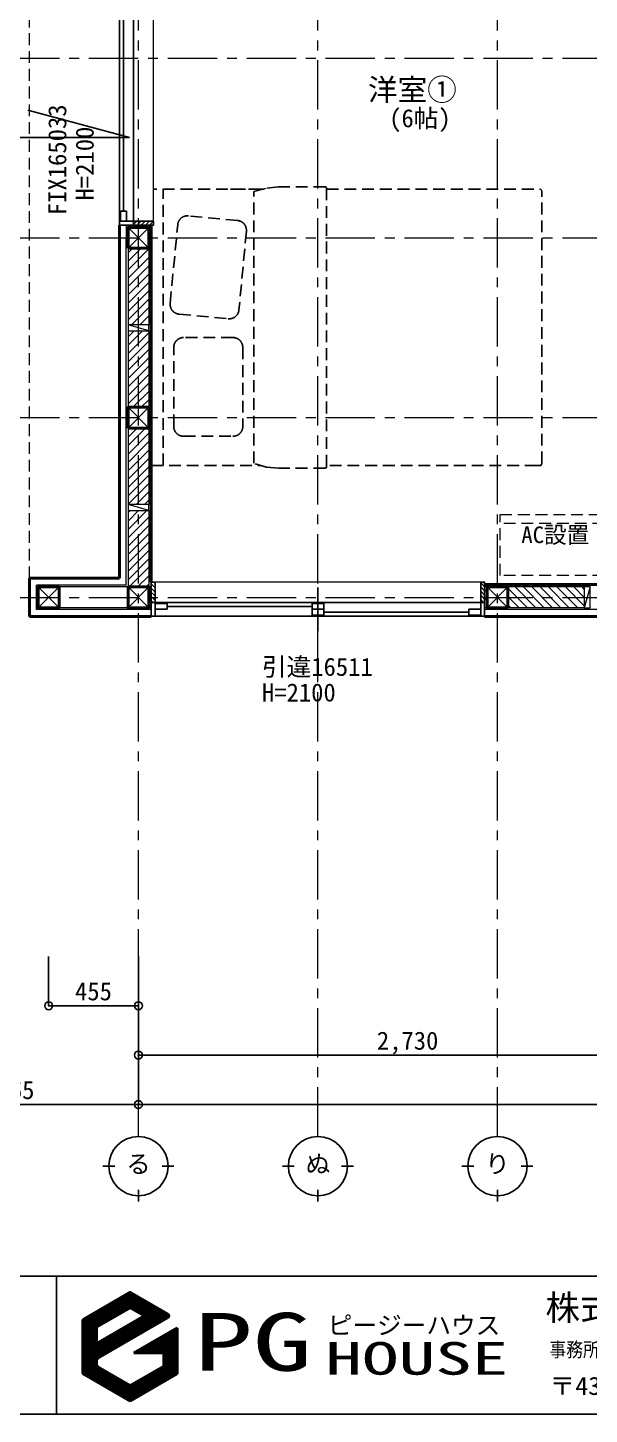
# Model space of a CAD drawing. Units: millimetres at full size, sheet at 1:50. Extents: x -21826 to 54909, y -26252 to 22610.
# Drawn here: x 17455 to 20302, y 8810 to 15832 of the extents above; entities that cross this region are included whole.
import ezdxf
from ezdxf.enums import TextEntityAlignment as Align

# ---------------------------------------------------------------- set-up
doc = ezdxf.new("R2010")
doc.units = ezdxf.units.MM
doc.header["$LTSCALE"] = 50
doc.header["$PDMODE"] = 32
doc.header["$PDSIZE"] = 40
doc.linetypes.add('CHAIN1', pattern=[8, 5, -1, 1, -1])
doc.linetypes.add('DASHED1', pattern=[1.8, 1.2, -0.6])
for name, color, linetype, lineweight in [('3-1_通り芯・通り番号', 7, 'Continuous', 25), ('3-2_柱(黄)', 4, 'Continuous', 9), ('3-3_仕上線(黄)', 3, 'Continuous', 40), ('3-4_下地・間柱(水色)', 4, 'Continuous', 9), ('3-5_サッシ・室内建具', 7, 'Continuous', 25), ('3-6_住宅設備・造作', 4, 'Continuous', 9), ('3-7_家具点線', 7, 'DASHED1', 25), ('3-8_ハッチング', 4, 'Continuous', 9), ('3-9_建築設備', 5, 'Continuous', 25), ('3-A_文字', 7, 'Continuous', 25), ('3-F_寸法・方位', 7, 'Continuous', 25), ('F-1_凡例（一般）', 7, 'Continuous', 25), ('F-F_図面枠（共通）', 7, 'Continuous', 25)]:
    doc.layers.add(name, color=color, linetype=linetype, lineweight=lineweight)
doc.styles.add('ＭＳ ゴシック', font='')
doc.styles.get('ＭＳ ゴシック').set_extended_font_data('MS Gothic')

msp = doc.modelspace()

# ---------------------------------------------------------------- linework, layer by layer
at = {"layer": '3-1_通り芯・通り番号', "color": 1, "linetype": 'CHAIN1', "lineweight": 18}
for p, q in [((18016.21, 10217.22), (18016.21, 22010.74)), ((18926.21, 10217.22), (18926.21, 22010.74)), ((19836.21, 10217.22), (19836.21, 22010.74)), ((14565.29, 15677.22), (28820.91, 15677.22)), ((14565.29, 14767.22), (28820.91, 14767.22)), ((14565.29, 13857.22), (28820.91, 13857.22)), ((14565.29, 12947.22), (28820.91, 12947.22))]:
    msp.add_line(p, q, dxfattribs=at)
at = {"layer": '3-1_通り芯・通り番号'}
for p, q in [((17896.21, 10067.22), (17836.21, 10067.22)), ((18196.21, 10067.22), (18136.21, 10067.22)), ((18806.21, 10067.22), (18746.21, 10067.22)), ((19106.21, 10067.22), (19046.21, 10067.22)), ((19716.21, 10067.22), (19656.21, 10067.22)), ((20016.21, 10067.22), (19956.21, 10067.22)), ((18016.21, 9887.22), (18016.21, 9947.22)), ((18926.21, 9887.22), (18926.21, 9947.22)), ((19836.21, 9887.22), (19836.21, 9947.22))]:
    msp.add_line(p, q, dxfattribs=at)
for centre in [(18016.21, 10067.22), (18926.21, 10067.22), (19836.21, 10067.22)]:
    msp.add_circle(centre, 150, dxfattribs=at)
at = {"layer": '3-2_柱(黄)'}
for p, q in [((17963.71, 14819.72), (18068.71, 14714.72)), ((17963.71, 14714.72), (18068.71, 14819.72)), ((17963.71, 13804.72), (18068.71, 13909.72)), ((17963.71, 13909.72), (18068.71, 13804.72)), ((17613.71, 12894.72), (17508.71, 12999.72)), ((17613.71, 12999.72), (17508.71, 12894.72)), ((18068.71, 12999.72), (17963.71, 12894.72)), ((18068.71, 12894.72), (17963.71, 12999.72)), ((19783.71, 12894.72), (19888.71, 12999.72)), ((19888.71, 12894.72), (19783.71, 12999.72))]:
    msp.add_line(p, q, dxfattribs=at)
at = {"layer": '3-2_柱(黄)', "color": 3, "lineweight": 40}
for points in [[(17963.71, 14714.72), (18068.71, 14714.72), (18068.71, 14819.72), (17963.71, 14819.72)], [(17963.71, 13804.72), (18068.71, 13804.72), (18068.71, 13909.72), (17963.71, 13909.72)], [(17613.71, 12999.72), (17508.71, 12999.72), (17508.71, 12894.72), (17613.71, 12894.72)], [(18068.71, 12999.72), (17963.71, 12999.72), (17963.71, 12894.72), (18068.71, 12894.72)], [(19888.71, 12894.72), (19888.71, 12999.72), (19783.71, 12999.72), (19783.71, 12894.72)]]:
    msp.add_lwpolyline(points, close=True, dxfattribs=at)
at = {"layer": '3-3_仕上線(黄)'}
for p, q in [((17919.71, 14832.22), (17919.71, 14767.22)), ((18081.21, 14767.22), (18081.21, 14832.22)), ((17919.71, 13857.22), (17919.71, 14767.22)), ((18081.21, 13857.22), (18081.21, 14767.22)), ((17919.71, 13043.72), (17919.71, 13857.22)), ((18081.21, 13024.22), (18081.21, 13857.22)), ((17919.71, 13043.72), (17464.71, 13043.72)), ((17464.71, 12850.72), (17464.71, 13043.72)), ((19836.21, 13012.22), (19771.21, 13012.22)), ((20681.21, 13012.22), (19836.21, 13012.22)), ((18016.21, 12850.72), (17464.71, 12850.72)), ((18081.21, 12850.72), (18016.21, 12850.72)), ((18101.31, 12850.72), (18101.21, 12850.72)), ((19836.21, 12850.72), (19771.21, 12850.72)), ((20746.21, 12850.72), (19836.21, 12850.72))]:
    msp.add_line(p, q, dxfattribs=at)
at = {"layer": '3-4_下地・間柱(水色)'}
for p, q in [((17954.71, 14832.22), (17954.71, 14767.22)), ((17963.71, 14832.22), (17963.71, 14819.72)), ((18068.71, 14832.22), (18068.71, 14819.72)), ((17954.71, 13857.22), (17954.71, 14767.22)), ((17963.71, 14714.72), (17963.71, 14327.22)), ((18068.71, 14714.72), (18068.71, 14327.22)), ((18068.71, 14297.22), (17963.71, 14327.22)), ((17963.71, 14297.22), (17963.71, 13909.72)), ((18068.71, 14297.22), (18068.71, 13909.72)), ((17954.71, 13008.72), (17954.71, 13857.22)), ((17963.71, 13804.72), (17963.71, 13417.22)), ((18068.71, 13804.72), (18068.71, 13417.22)), ((18068.71, 13387.22), (17963.71, 13417.22)), ((17963.71, 13387.22), (17963.71, 12999.72)), ((18068.71, 13387.22), (18068.71, 12999.72)), ((17954.71, 13008.72), (17499.71, 13008.72)), ((17499.71, 12885.72), (17499.71, 13008.72)), ((17963.71, 12999.72), (17613.71, 12999.72)), ((18081.21, 12999.72), (18068.71, 12999.72)), ((19783.71, 12999.72), (19771.21, 12999.72)), ((20276.21, 12999.72), (19888.71, 12999.72)), ((20306.21, 12999.72), (20276.21, 12894.72)), ((18016.21, 12885.72), (17499.71, 12885.72)), ((17963.71, 12894.72), (17613.71, 12894.72)), ((18081.21, 12885.72), (18016.21, 12885.72)), ((18081.21, 12894.72), (18068.71, 12894.72)), ((19783.71, 12894.72), (19771.21, 12894.72)), ((19836.21, 12885.72), (19771.21, 12885.72)), ((20746.21, 12885.72), (19836.21, 12885.72)), ((20276.21, 12894.72), (19888.71, 12894.72))]:
    msp.add_line(p, q, dxfattribs=at)
for points in [[(17963.71, 14297.22), (18068.71, 14297.22), (18068.71, 14327.22), (17963.71, 14327.22)], [(17963.71, 13387.22), (18068.71, 13387.22), (18068.71, 13417.22), (17963.71, 13417.22)], [(20306.21, 12894.72), (20306.21, 12999.72), (20276.21, 12999.72), (20276.21, 12894.72)]]:
    msp.add_lwpolyline(points, close=True, dxfattribs=at)
at = {"layer": '3-5_サッシ・室内建具'}
for p, q in [((17920.71, 14852.22), (17920.71, 16502.22)), ((17990.71, 14852.22), (17990.71, 16502.22)), ((17940.71, 14902.22), (17940.71, 16452.22)), ((17925.71, 14852.22), (17925.71, 14902.22)), ((17919.71, 14832.22), (17928.71, 14832.22)), ((17920.71, 14852.22), (17920.71, 14832.22)), ((18093.21, 14852.22), (17920.71, 14852.22)), ((18093.21, 14832.22), (17920.71, 14832.22)), ((17990.71, 14852.22), (17990.71, 14832.22)), ((17990.71, 14852.22), (18081.21, 14852.22)), ((17990.71, 14834.78), (18008.15, 14852.22)), ((18009.36, 14832.22), (18029.36, 14852.22)), ((18030.58, 14832.22), (18050.58, 14852.22)), ((18051.79, 14832.22), (18071.79, 14852.22)), ((18073, 14832.22), (18093, 14852.22)), ((18093.21, 14832.22), (18093.21, 14852.22)), ((18101.21, 13024.22), (18081.21, 13024.22)), ((18081.21, 13024.22), (18081.21, 12851.72)), ((18101.21, 12995.45), (18081.21, 13015.45)), ((18101.21, 12974.24), (18081.21, 12994.24)), ((18101.21, 13016.66), (18093.65, 13024.22)), ((18101.21, 12851.72), (18101.21, 13024.22)), ((18101.21, 12921.72), (18101.21, 13012.22)), ((18926.21, 12776.72), (18926.21, 12996.72)), ((19751.21, 13024.22), (19751.21, 12851.72)), ((19771.21, 13001.29), (19751.21, 13021.29)), ((19751.21, 12921.72), (19751.21, 13012.22)), ((19771.21, 12980.08), (19751.21, 13000.08)), ((19771.21, 13022.51), (19769.49, 13024.22)), ((18101.21, 12953.02), (18081.21, 12973.02)), ((18101.21, 12931.81), (18081.21, 12951.81)), ((18090.09, 12921.72), (18081.21, 12930.6)), ((18081.21, 12921.72), (18101.21, 12921.72)), ((18081.21, 12850.72), (18081.21, 12921.72)), ((18081.21, 12921.72), (18101.21, 12921.72)), ((19751.21, 12921.72), (18101.21, 12921.72)), ((19771.21, 12958.87), (19751.21, 12978.87)), ((19771.21, 12937.65), (19751.21, 12957.65)), ((19765.93, 12921.72), (19751.21, 12936.44)), ((19751.21, 12921.72), (19771.21, 12921.72)), ((18081.21, 12850.72), (18081.21, 12859.72)), ((18101.21, 12851.72), (18081.21, 12851.72)), ((18161.21, 12916.72), (18101.21, 12916.72)), ((18101.21, 12886.72), (18161.21, 12886.72)), ((19751.21, 12851.72), (18101.21, 12851.72)), ((18161.21, 12886.72), (18161.21, 12916.72)), ((18896.21, 12901.72), (18161.21, 12901.72)), ((18896.21, 12916.72), (18896.21, 12856.72)), ((18956.21, 12916.72), (18896.21, 12916.72)), ((18956.21, 12886.72), (18896.21, 12886.72)), ((18896.21, 12856.72), (18956.21, 12856.72)), ((18956.21, 12856.72), (18956.21, 12916.72)), ((19691.21, 12871.72), (18956.21, 12871.72)), ((19751.21, 12886.72), (19691.21, 12886.72)), ((19751.21, 12851.72), (19771.21, 12851.72)), ((19771.21, 12850.72), (19771.21, 12859.72))]:
    msp.add_line(p, q, dxfattribs=at)
at = {"layer": '3-5_サッシ・室内建具', "color": 4, "lineweight": 9}
for p, q in [((18093.21, 14832.22), (18093.21, 16522.22)), ((19771.21, 13024.22), (18081.21, 13024.22))]:
    msp.add_line(p, q, dxfattribs=at)
at = {"layer": '3-5_サッシ・室内建具'}
for points in [[(17925.71, 14902.22), (17955.71, 14902.22), (17955.71, 14852.22)], [(17919.71, 14832.22), (17990.71, 14832.22), (17990.71, 14852.22)], [(19771.21, 12851.72), (19771.21, 13024.22), (19751.21, 13024.22)], [(19771.21, 12850.72), (19771.21, 12921.72), (19751.21, 12921.72)], [(19691.21, 12886.72), (19691.21, 12856.72), (19751.21, 12856.72)]]:
    msp.add_lwpolyline(points, dxfattribs=at)
at = {"layer": '3-6_住宅設備・造作', "linetype": 'DASHED1'}
msp.add_line((20647.76, 13320.64), (19850.76, 13320.64), dxfattribs=at)
for points in [[(19849.76, 13057.64), (19849.76, 13367.64), (20647.76, 13367.64)], [(20647.76, 13367.64), (20647.76, 13057.64), (19849.76, 13057.64)]]:
    msp.add_lwpolyline(points, dxfattribs=at)
at = {"layer": '3-7_家具点線'}
for p, q in [((18963.56, 15026.14), (18725.82, 15026.21)), ((18649.77, 15015), (18093.21, 15015.15)), ((18141.02, 13615.01), (18141.39, 15015.13)), ((18483.7, 15015.04), (18601.93, 15015.01)), ((18601.57, 13626.41), (18601.93, 15002.7)), ((18970.08, 15018.86), (18969.31, 15022.26)), ((18969.71, 13608.73), (18970.08, 15018.86)), ((18970.08, 15014.91), (20049.75, 15014.63)), ((20056.04, 15013.35), (20049.75, 15014.63)), ((20059.82, 15009.51), (20056.04, 15013.35)), ((20061.08, 15003.12), (20059.82, 15009.51)), ((20060.71, 13626.01), (20061.08, 15003.12)), ((18177.21, 14435.98), (18215.13, 14834.18)), ((18518.52, 14855.52), (18269.64, 14879.22)), ((18563.55, 14801), (18525.63, 14402.81)), ((18600.18, 14451.99), (18600.17, 14451.99)), ((18222.24, 14381.47), (18471.12, 14357.77)), ((18495.28, 14262.84), (18245.28, 14262.91)), ((18195.16, 13812.92), (18195.27, 14212.92)), ((18545.27, 14212.83), (18545.16, 13812.83)), ((18245.15, 13762.91), (18495.15, 13762.84)), ((18666.01, 13606.08), (18601.57, 13626.41)), ((18081.21, 13615.03), (18638.12, 13614.88)), ((18725.45, 13601.51), (18666.01, 13606.08)), ((18963.19, 13601.44), (18725.45, 13601.51)), ((18966.5, 13602.49), (18963.19, 13601.44)), ((18966.5, 13602.49), (18968.93, 13605.33)), ((18969.71, 13608.73), (18968.93, 13605.33)), ((20035.71, 13614.51), (18969.71, 13614.79)), ((20035.71, 13614.51), (20049.38, 13614.5)), ((20049.38, 13614.5), (20055.67, 13615.78))]:
    msp.add_line(p, q, dxfattribs=at)
for points in [[(18601.93, 15002.7), (18666.39, 15019.27), (18725.82, 15026.21)], [(18963.56, 15026.14), (18966.88, 15025.1), (18969.31, 15022.26)], [(18222.32, 14855.66), (18221.59, 14854.43), (18220.9, 14853.19), (18220.24, 14851.92), (18219.61, 14850.63), (18219.03, 14849.33), (18218.48, 14848.01), (18217.97, 14846.68), (18217.49, 14845.33), (18217.06, 14843.97), (18216.66, 14842.6), (18216.31, 14841.22), (18215.99, 14839.83), (18215.71, 14838.43), (18215.48, 14837.02), (18215.28, 14835.6), (18215.13, 14834.18)], [(18269.64, 14879.22), (18268.22, 14879.33), (18266.79, 14879.41), (18265.36, 14879.44), (18263.94, 14879.43), (18262.51, 14879.39), (18261.08, 14879.3), (18259.66, 14879.17), (18258.24, 14879), (18256.83, 14878.79), (18255.43, 14878.54), (18254.03, 14878.25), (18252.64, 14877.92), (18251.26, 14877.55), (18249.89, 14877.14), (18248.54, 14876.69), (18247.19, 14876.2), (18245.87, 14875.68), (18244.55, 14875.12), (18243.26, 14874.52), (18241.98, 14873.88), (18240.72, 14873.21), (18239.48, 14872.5), (18238.26, 14871.75), (18237.06, 14870.98), (18235.89, 14870.16), (18234.74, 14869.32), (18233.61, 14868.44), (18232.51, 14867.53), (18231.44, 14866.59), (18230.39, 14865.62), (18229.37, 14864.62), (18228.38, 14863.59), (18227.42, 14862.53), (18226.49, 14861.45), (18225.59, 14860.34), (18224.72, 14859.21), (18223.89, 14858.05), (18223.09, 14856.86), (18222.32, 14855.66)], [(18539.99, 14848.32), (18538.76, 14849.05), (18537.52, 14849.75), (18536.25, 14850.41), (18534.97, 14851.03), (18533.66, 14851.62), (18532.35, 14852.17), (18531.01, 14852.68), (18529.67, 14853.15), (18528.31, 14853.59), (18526.93, 14853.98), (18525.55, 14854.34), (18524.16, 14854.65), (18522.76, 14854.93), (18521.35, 14855.17), (18519.93, 14855.36), (18518.51, 14855.52)], [(18563.55, 14801), (18563.67, 14802.43), (18563.74, 14803.85), (18563.77, 14805.28), (18563.77, 14806.71), (18563.72, 14808.14), (18563.63, 14809.56), (18563.5, 14810.98), (18563.33, 14812.4), (18563.12, 14813.81), (18562.87, 14815.22), (18562.58, 14816.62), (18562.25, 14818.01), (18561.88, 14819.39), (18561.47, 14820.75), (18561.02, 14822.11), (18560.53, 14823.45), (18560.01, 14824.78), (18559.45, 14826.09), (18558.85, 14827.39), (18558.21, 14828.67), (18557.54, 14829.93), (18556.83, 14831.17), (18556.09, 14832.39), (18555.31, 14833.58), (18554.5, 14834.76), (18553.65, 14835.91), (18552.77, 14837.03), (18551.86, 14838.14), (18550.92, 14839.21), (18549.95, 14840.26), (18548.95, 14841.28), (18547.92, 14842.27), (18546.87, 14843.23), (18545.78, 14844.16), (18544.67, 14845.05), (18543.54, 14845.92), (18542.38, 14846.75), (18541.2, 14847.55), (18539.99, 14848.32)], [(18177.21, 14435.98), (18177.09, 14434.56), (18177.02, 14433.13), (18176.98, 14431.71), (18176.99, 14430.28), (18177.04, 14428.85), (18177.13, 14427.43), (18177.26, 14426.01), (18177.43, 14424.59), (18177.64, 14423.17), (18177.89, 14421.77), (18178.18, 14420.37), (18178.51, 14418.98), (18178.88, 14417.6), (18179.29, 14416.23), (18179.74, 14414.88), (18180.22, 14413.54), (18180.75, 14412.21), (18181.31, 14410.9), (18181.91, 14409.6), (18182.55, 14408.32), (18183.22, 14407.06), (18183.93, 14405.82), (18184.67, 14404.6), (18185.45, 14403.41), (18186.26, 14402.23), (18187.11, 14401.08), (18187.98, 14399.95), (18188.89, 14398.85), (18189.83, 14397.78), (18190.8, 14396.73), (18191.8, 14395.71), (18192.83, 14394.72), (18193.89, 14393.76), (18194.97, 14392.83), (18196.08, 14391.93), (18197.22, 14391.07), (18198.38, 14390.23), (18199.56, 14389.43), (18200.77, 14388.67)], [(18518.43, 14381.33), (18519.16, 14382.56), (18519.86, 14383.8), (18520.52, 14385.07), (18521.14, 14386.35), (18521.73, 14387.66), (18522.28, 14388.97), (18522.79, 14390.31), (18523.26, 14391.66), (18523.7, 14393.02), (18524.09, 14394.39), (18524.45, 14395.77), (18524.77, 14397.16), (18525.04, 14398.56), (18525.28, 14399.97), (18525.48, 14401.39), (18525.63, 14402.81)], [(18200.77, 14388.67), (18201.99, 14387.94), (18203.24, 14387.24), (18204.51, 14386.58), (18205.79, 14385.96), (18207.09, 14385.37), (18208.41, 14384.82), (18209.74, 14384.31), (18211.09, 14383.84), (18212.45, 14383.4), (18213.82, 14383.01), (18215.21, 14382.65), (18216.6, 14382.33), (18218, 14382.06), (18219.41, 14381.82), (18220.82, 14381.63), (18222.24, 14381.47)], [(18471.12, 14357.77), (18472.54, 14357.66), (18473.97, 14357.58), (18475.39, 14357.55), (18476.82, 14357.55), (18478.25, 14357.6), (18479.67, 14357.69), (18481.1, 14357.82), (18482.51, 14357.99), (18483.93, 14358.2), (18485.33, 14358.45), (18486.73, 14358.74), (18488.12, 14359.07), (18489.5, 14359.44), (18490.87, 14359.85), (18492.22, 14360.3), (18493.56, 14360.79), (18494.89, 14361.31), (18496.21, 14361.87), (18497.5, 14362.47), (18498.78, 14363.11), (18500.04, 14363.78), (18501.28, 14364.49), (18502.5, 14365.23), (18503.7, 14366.01), (18504.87, 14366.82), (18506.02, 14367.67), (18507.15, 14368.55), (18508.25, 14369.46), (18509.32, 14370.4), (18510.37, 14371.37), (18511.39, 14372.37), (18512.38, 14373.4), (18513.34, 14374.45), (18514.27, 14375.54), (18515.17, 14376.65), (18516.03, 14377.78), (18516.87, 14378.94), (18517.67, 14380.13), (18518.43, 14381.33)], [(18245.28, 14262.91), (18243.86, 14262.89), (18242.43, 14262.83), (18241.01, 14262.73), (18239.58, 14262.59), (18238.17, 14262.4), (18236.76, 14262.18), (18235.35, 14261.92), (18233.96, 14261.61), (18232.57, 14261.27), (18231.2, 14260.89), (18229.83, 14260.47), (18228.48, 14260.01), (18227.14, 14259.51), (18225.82, 14258.97), (18224.51, 14258.4), (18223.22, 14257.79), (18221.95, 14257.14), (18220.7, 14256.45), (18219.46, 14255.74), (18218.25, 14254.98), (18217.06, 14254.19), (18215.89, 14253.37), (18214.75, 14252.51), (18213.63, 14251.63), (18212.54, 14250.71), (18211.47, 14249.76), (18210.43, 14248.78), (18209.42, 14247.77), (18208.44, 14246.73), (18207.49, 14245.66), (18206.57, 14244.57), (18205.68, 14243.45), (18204.83, 14242.31), (18204, 14241.14), (18203.22, 14239.95), (18202.46, 14238.74), (18201.74, 14237.51), (18201.06, 14236.26), (18200.41, 14234.98)], [(18517.34, 14257.71), (18516.05, 14258.32), (18514.75, 14258.9), (18513.42, 14259.43), (18512.09, 14259.93), (18510.73, 14260.39), (18509.37, 14260.82), (18507.99, 14261.2), (18506.61, 14261.54), (18505.21, 14261.85), (18503.81, 14262.11), (18502.4, 14262.33), (18500.98, 14262.52), (18499.56, 14262.66), (18498.14, 14262.76), (18496.71, 14262.82), (18495.28, 14262.84)], [(18545.27, 14212.83), (18545.25, 14214.26), (18545.19, 14215.69), (18545.09, 14217.11), (18544.95, 14218.53), (18544.76, 14219.95), (18544.54, 14221.36), (18544.28, 14222.76), (18543.97, 14224.16), (18543.63, 14225.54), (18543.25, 14226.92), (18542.83, 14228.28), (18542.37, 14229.63), (18541.87, 14230.97), (18541.33, 14232.3), (18540.76, 14233.6), (18540.15, 14234.89), (18539.5, 14236.17), (18538.81, 14237.42), (18538.1, 14238.65), (18537.34, 14239.87), (18536.55, 14241.06), (18535.73, 14242.22), (18534.87, 14243.37), (18533.99, 14244.48), (18533.07, 14245.58), (18532.12, 14246.64), (18531.14, 14247.68), (18530.13, 14248.69), (18529.09, 14249.67), (18528.02, 14250.62), (18526.93, 14251.54), (18525.81, 14252.43), (18524.67, 14253.29), (18523.5, 14254.11), (18522.31, 14254.9), (18521.1, 14255.66), (18519.87, 14256.38), (18518.62, 14257.06), (18517.34, 14257.71)], [(18200.41, 14234.98), (18199.79, 14233.69), (18199.22, 14232.39), (18198.68, 14231.06), (18198.18, 14229.73), (18197.72, 14228.37), (18197.3, 14227.01), (18196.92, 14225.63), (18196.57, 14224.25), (18196.27, 14222.85), (18196.01, 14221.45), (18195.78, 14220.04), (18195.6, 14218.62), (18195.46, 14217.2), (18195.35, 14215.78), (18195.29, 14214.35), (18195.27, 14212.92)], [(18195.16, 13812.92), (18195.18, 13811.5), (18195.25, 13810.07), (18195.35, 13808.65), (18195.49, 13807.22), (18195.67, 13805.81), (18195.89, 13804.4), (18196.16, 13802.99), (18196.46, 13801.6), (18196.8, 13800.21), (18197.19, 13798.84), (18197.61, 13797.47), (18198.07, 13796.12), (18198.57, 13794.78), (18199.1, 13793.46), (18199.68, 13792.15), (18200.29, 13790.86), (18200.94, 13789.59), (18201.62, 13788.34), (18202.34, 13787.1), (18203.09, 13785.89), (18203.88, 13784.7), (18204.71, 13783.53), (18205.56, 13782.39), (18206.45, 13781.27), (18207.37, 13780.18), (18208.32, 13779.11), (18209.3, 13778.07), (18210.31, 13777.06), (18211.35, 13776.08), (18212.41, 13775.13), (18213.5, 13774.21), (18214.62, 13773.32), (18215.76, 13772.47), (18216.93, 13771.64), (18218.12, 13770.86), (18219.33, 13770.1), (18220.57, 13769.38), (18221.82, 13768.7), (18223.09, 13768.05)], [(18223.09, 13768.05), (18224.38, 13767.43), (18225.69, 13766.86), (18227.01, 13766.32), (18228.35, 13765.82), (18229.7, 13765.36), (18231.07, 13764.94), (18232.44, 13764.56), (18233.83, 13764.21), (18235.22, 13763.91), (18236.63, 13763.65), (18238.04, 13763.42), (18239.45, 13763.24), (18240.87, 13763.1), (18242.3, 13762.99), (18243.72, 13762.93), (18245.15, 13762.91)], [(18495.15, 13762.84), (18496.58, 13762.86), (18498.01, 13762.93), (18499.43, 13763.03), (18500.85, 13763.17), (18502.27, 13763.35), (18503.68, 13763.57), (18505.08, 13763.84), (18506.48, 13764.14), (18507.86, 13764.48), (18509.24, 13764.87), (18510.6, 13765.29), (18511.95, 13765.75), (18513.29, 13766.25), (18514.62, 13766.78), (18515.92, 13767.36), (18517.21, 13767.97), (18518.49, 13768.62), (18519.74, 13769.3), (18520.97, 13770.02), (18522.19, 13770.77), (18523.38, 13771.56), (18524.54, 13772.39), (18525.69, 13773.24), (18526.8, 13774.13), (18527.9, 13775.05), (18528.96, 13776), (18530, 13776.98), (18531.01, 13777.99), (18531.99, 13779.03), (18532.94, 13780.09), (18533.86, 13781.18), (18534.75, 13782.3), (18535.61, 13783.44), (18536.43, 13784.61), (18537.22, 13785.8), (18537.97, 13787.01), (18538.7, 13788.25), (18539.38, 13789.5), (18540.03, 13790.77)], [(18540.03, 13790.77), (18540.64, 13792.06), (18541.22, 13793.37), (18541.75, 13794.69), (18542.25, 13796.03), (18542.71, 13797.38), (18543.14, 13798.75), (18543.52, 13800.12), (18543.86, 13801.51), (18544.17, 13802.9), (18544.43, 13804.31), (18544.65, 13805.72), (18544.84, 13807.13), (18544.98, 13808.55), (18545.08, 13809.98), (18545.14, 13811.4), (18545.16, 13812.83)], [(20055.67, 13615.78), (20059.45, 13619.62), (20060.71, 13626.01)]]:
    msp.add_lwpolyline(points, dxfattribs=at)
at = {"layer": '3-8_ハッチング'}
for p, q in [((17964.81, 14819.72), (17977.31, 14832.22)), ((18007.24, 14819.72), (18019.74, 14832.22)), ((18049.66, 14819.72), (18062.16, 14832.22)), ((18068.71, 14832.22), (18068.71, 14819.72)), ((17963.71, 14691.34), (17987.09, 14714.72)), ((17963.71, 14648.91), (18029.52, 14714.72)), ((17963.71, 14606.49), (18068.71, 14711.49)), ((18068.71, 14714.72), (18068.71, 14327.22)), ((17963.71, 14564.06), (18068.71, 14669.06)), ((17963.71, 14521.64), (18068.71, 14626.64)), ((17963.71, 14479.21), (18068.71, 14584.21)), ((17963.71, 14436.78), (18068.71, 14541.78)), ((17963.71, 14394.36), (18068.71, 14499.36)), ((17963.71, 14351.93), (18068.71, 14456.93)), ((17981.43, 14327.22), (18068.71, 14414.5)), ((18068.71, 14372.08), (18023.85, 14327.22)), ((18068.71, 14329.65), (18066.28, 14327.22)), ((17993.85, 14297.22), (17963.71, 14267.08)), ((18036.28, 14297.22), (17963.71, 14224.65)), ((17963.71, 14182.22), (18068.71, 14287.22)), ((18068.71, 14297.22), (18068.71, 13909.72)), ((17963.71, 14139.8), (18068.71, 14244.8)), ((17963.71, 14097.37), (18068.71, 14202.37)), ((17963.71, 14054.94), (18068.71, 14159.94)), ((17963.71, 14012.52), (18068.71, 14117.52)), ((17963.71, 13970.09), (18068.71, 14075.09)), ((17963.71, 13927.67), (18068.71, 14032.67)), ((17988.19, 13909.72), (18068.71, 13990.24)), ((18030.62, 13909.72), (18068.71, 13947.81)), ((17963.71, 13800.39), (17968.04, 13804.72)), ((17963.71, 13757.96), (18010.47, 13804.72)), ((17963.71, 13715.53), (18052.9, 13804.72)), ((17963.71, 13673.11), (18068.71, 13778.11)), ((18068.71, 13804.72), (18068.71, 13417.22)), ((17963.71, 13630.68), (18068.71, 13735.68)), ((17963.71, 13588.25), (18068.71, 13693.25)), ((17963.71, 13545.83), (18068.71, 13650.83)), ((17963.71, 13503.4), (18068.71, 13608.4)), ((17963.71, 13460.98), (18068.71, 13565.98)), ((17963.71, 13418.55), (18068.71, 13523.55)), ((18068.71, 13481.12), (18004.81, 13417.22)), ((18068.71, 13438.7), (18047.24, 13417.22)), ((17974.81, 13387.22), (17963.71, 13376.12)), ((18017.24, 13387.22), (17963.71, 13333.7)), ((17963.71, 13291.27), (18059.66, 13387.22)), ((17963.71, 13248.84), (18068.71, 13353.84)), ((18068.71, 13387.22), (18068.71, 12999.72)), ((17963.71, 13206.42), (18068.71, 13311.42)), ((17963.71, 13163.99), (18068.71, 13268.99)), ((17963.71, 13121.56), (18068.71, 13226.56)), ((17963.71, 13079.14), (18068.71, 13184.14)), ((17963.71, 13036.71), (18068.71, 13141.71)), ((17969.15, 12999.72), (18068.71, 13099.28)), ((18011.57, 12999.72), (18068.71, 13056.86)), ((18054, 12999.72), (18068.71, 13014.43)), ((18081.21, 12999.72), (18068.71, 12999.72)), ((18081.21, 12977.45), (18068.71, 12989.95)), ((19783.71, 12999.72), (19771.21, 12999.72)), ((20276.21, 12999.72), (19888.71, 12999.72)), ((19988.27, 12894.72), (19888.71, 12994.28)), ((20030.7, 12894.72), (19925.7, 12999.72)), ((20073.13, 12894.72), (19968.13, 12999.72)), ((20115.55, 12894.72), (20010.55, 12999.72)), ((20157.98, 12894.72), (20052.98, 12999.72)), ((20200.4, 12894.72), (20095.4, 12999.72)), ((20242.83, 12894.72), (20137.83, 12999.72)), ((20276.21, 12903.77), (20180.26, 12999.72)), ((20276.21, 12946.2), (20222.68, 12999.72)), ((20276.21, 12988.62), (20265.11, 12999.72)), ((18081.21, 12935.02), (18068.71, 12947.52)), ((19783.71, 12972), (19771.21, 12984.5)), ((19783.71, 12929.58), (19771.21, 12942.08)), ((19945.85, 12894.72), (19888.71, 12951.86)), ((18079.08, 12894.72), (18068.71, 12905.1)), ((19776.14, 12894.72), (19771.21, 12899.65)), ((19903.42, 12894.72), (19888.71, 12909.43))]:
    msp.add_line(p, q, dxfattribs=at)
at = {"layer": '3-F_寸法・方位', "color": 4, "linetype": 'DASHED1', "lineweight": 9}
msp.add_line((17464.71, 13043.72), (17464.71, 18958.72), dxfattribs=at)
at = {"layer": '3-F_寸法・方位'}
for p, q in [((17971.55, 15276.39), (17455.17, 15414.75)), ((16210.86, 15276.39), (17971.55, 15276.39)), ((17561.21, 10879.03), (17561.21, 11129.03)), ((18016.21, 10879.03), (18016.21, 11129.03)), ((17561.21, 10879.03), (18016.21, 10879.03)), ((18016.21, 10629.03), (18016.21, 10879.03)), ((18016.21, 10379.03), (18016.21, 10629.03)), ((18016.21, 10629.03), (20746.21, 10629.03)), ((16651.21, 10379.03), (18016.21, 10379.03)), ((18016.21, 10379.03), (27116.21, 10379.03))]:
    msp.add_line(p, q, dxfattribs=at)
for p in [(17561.21, 10879.03), (18016.21, 10879.03), (18016.21, 10629.03), (18016.21, 10379.03)]:
    msp.add_point(p, dxfattribs=at)
at = {"layer": 'F-1_凡例（一般）', "color": 3, "lineweight": 40}
for p, q in [((17968.02, 9425.35), (17741.22, 9294.4)), ((18164.02, 9319.2), (17980.17, 9425.35)), ((17803.69, 9251.32), (17974.1, 9349.7)), ((17974.1, 9349.7), (18045.15, 9308.68)), ((17735.15, 9022), (17735.15, 9283.88)), ((18045.15, 9308.68), (17803.69, 9169.27)), ((17809.77, 9093.63), (18164.02, 9298.16)), ((17803.69, 9251.32), (17803.69, 9169.27)), ((18213.05, 9247.31), (17993.74, 9120.7)), ((18213.05, 9247.31), (18213.05, 9014.98)), ((17803.69, 9061.57), (17803.69, 9083.11)), ((18144.5, 9120.7), (17993.74, 9120.7)), ((18144.5, 9120.7), (18144.5, 9054.56)), ((17741.22, 9011.47), (17974.1, 8877.02)), ((17809.77, 9051.05), (17974.1, 8956.17)), ((18144.5, 9054.56), (17974.1, 8956.17)), ((18213.05, 9014.98), (17974.1, 8877.02))]:
    msp.add_line(p, q, dxfattribs=at)
at = {"layer": 'F-1_凡例（一般）'}
for p, q in [((17873.82, 9291.81), (17942.36, 9410.53)), ((17884.34, 9297.88), (17952.89, 9416.61)), ((17894.86, 9303.96), (17963.41, 9422.68)), ((17905.38, 9310.03), (17972.86, 9426.91)), ((17915.91, 9316.11), (17979.25, 9425.83)), ((17926.43, 9322.18), (17984.54, 9422.83)), ((17936.95, 9328.26), (17989.8, 9419.79)), ((17947.47, 9334.33), (17995.06, 9416.75)), ((17958, 9340.41), (18000.32, 9413.71)), ((17968.52, 9346.48), (18005.58, 9410.68)), ((17735.15, 9136.67), (17868.71, 9368.01)), ((17735.15, 9148.82), (17858.19, 9361.93)), ((17735.15, 9160.97), (17847.66, 9355.86)), ((17735.15, 9173.12), (17837.14, 9349.78)), ((17735.15, 9185.27), (17826.62, 9343.71)), ((17810.68, 9255.36), (17879.23, 9374.08)), ((17821.21, 9261.43), (17889.75, 9380.16)), ((17831.73, 9267.51), (17900.28, 9386.23)), ((17842.25, 9273.58), (17910.8, 9392.31)), ((17852.77, 9279.66), (17921.32, 9398.38)), ((17863.3, 9285.73), (17931.84, 9404.46)), ((17976.57, 9348.28), (18010.84, 9407.64)), ((17981.83, 9345.24), (18016.1, 9404.6)), ((17986.75, 9195.81), (18084.5, 9365.11)), ((17987.09, 9342.2), (18021.36, 9401.56)), ((17992.35, 9339.16), (18026.62, 9398.53)), ((17997.27, 9201.88), (18089.76, 9362.08)), ((17997.61, 9336.13), (18031.89, 9395.49)), ((18002.87, 9333.09), (18037.15, 9392.45)), ((18007.79, 9207.96), (18095.02, 9359.04)), ((18008.13, 9330.05), (18042.41, 9389.41)), ((18013.4, 9327.01), (18047.67, 9386.38)), ((18018.31, 9214.03), (18100.28, 9356)), ((18018.66, 9323.98), (18052.93, 9383.34)), ((18023.92, 9320.94), (18058.19, 9380.3)), ((18028.84, 9220.11), (18105.54, 9352.96)), ((18029.18, 9317.9), (18063.45, 9377.26)), ((18034.44, 9314.86), (18068.71, 9374.23)), ((18039.36, 9226.18), (18110.8, 9349.93)), ((18039.7, 9311.83), (18073.97, 9371.19)), ((18044.96, 9308.79), (18079.24, 9368.15)), ((18049.88, 9232.26), (18116.06, 9346.89)), ((18060.4, 9238.33), (18121.32, 9343.85)), ((18070.93, 9244.41), (18126.59, 9340.81)), ((17735.15, 9197.42), (17816.1, 9337.63)), ((17735.15, 9209.57), (17805.58, 9331.56)), ((17735.15, 9221.72), (17795.05, 9325.48)), ((17735.15, 9233.87), (17784.53, 9319.41)), ((17735.15, 9246.02), (17774.01, 9313.33)), ((17735.15, 9258.17), (17763.49, 9307.26)), ((17735.15, 9270.32), (17752.96, 9301.18)), ((17735.15, 9282.47), (17742.44, 9295.11)), ((17913.09, 9153.28), (17981.64, 9272.01)), ((17923.61, 9159.36), (17992.16, 9278.08)), ((17934.14, 9165.43), (18002.68, 9284.16)), ((17944.66, 9171.51), (18013.2, 9290.23)), ((17955.18, 9177.58), (18023.73, 9296.31)), ((17965.7, 9183.66), (18034.25, 9302.38)), ((17976.23, 9189.73), (18044.77, 9308.46)), ((18081.45, 9250.48), (18131.85, 9337.78)), ((18091.97, 9256.56), (18137.11, 9334.74)), ((18102.49, 9262.63), (18142.37, 9331.7)), ((18113.01, 9268.71), (18147.63, 9328.66)), ((18123.54, 9274.78), (18152.89, 9325.63)), ((18134.06, 9280.86), (18158.15, 9322.59)), ((18144.58, 9286.93), (18163.41, 9319.55)), ((18155.1, 9293.01), (18168.05, 9315.43)), ((18165.83, 9299.43), (18169.89, 9306.48)), ((17735.15, 9124.52), (17803.69, 9243.25)), ((17735.15, 9112.37), (17803.69, 9231.1)), ((17735.15, 9100.22), (17803.69, 9218.95)), ((17735.15, 9088.07), (17803.69, 9206.8)), ((17745.59, 9008.95), (17855.37, 9199.11)), ((17750.85, 9005.92), (17865.89, 9205.18)), ((17807.56, 9092), (17876.42, 9211.26)), ((17818.39, 9098.61), (17886.94, 9217.33)), ((17828.91, 9104.68), (17897.46, 9223.41)), ((17839.44, 9110.76), (17907.98, 9229.48)), ((17849.96, 9116.83), (17918.51, 9235.56)), ((17860.48, 9122.91), (17929.03, 9241.63)), ((17871, 9128.98), (17939.55, 9247.71)), ((17881.53, 9135.06), (17950.07, 9253.78)), ((17892.05, 9141.13), (17960.59, 9259.86)), ((17902.57, 9147.21), (17971.12, 9265.93)), ((18083.68, 9120.7), (18128.65, 9198.58)), ((18090.69, 9120.7), (18139.17, 9204.66)), ((18097.71, 9120.7), (18149.69, 9210.73)), ((18104.72, 9120.7), (18160.21, 9216.81)), ((18111.74, 9120.7), (18170.74, 9222.88)), ((18118.75, 9120.7), (18181.26, 9228.96)), ((18125.77, 9120.7), (18191.78, 9235.03)), ((18132.78, 9120.7), (18202.3, 9241.11)), ((18139.8, 9120.7), (18212.82, 9247.18)), ((18144.5, 9116.69), (18213.05, 9235.42)), ((18144.5, 9104.54), (18213.05, 9223.27)), ((18144.5, 9092.39), (18213.05, 9211.12)), ((18144.5, 9080.24), (18213.05, 9198.97)), ((17735.15, 9075.92), (17803.69, 9194.65)), ((17735.15, 9063.77), (17803.69, 9182.5)), ((17735.15, 9027.32), (17823.81, 9180.88)), ((17735.15, 9039.47), (17813.28, 9174.81)), ((17735.15, 9051.62), (17803.69, 9170.35)), ((17736.21, 9017.02), (17834.33, 9186.96)), ((17740.35, 9012.03), (17844.85, 9193.03)), ((18006.52, 9120.7), (18012.9, 9131.76)), ((18013.53, 9120.7), (18023.42, 9137.83)), ((18020.55, 9120.7), (18033.95, 9143.91)), ((18027.56, 9120.7), (18044.47, 9149.98)), ((18034.58, 9120.7), (18054.99, 9156.06)), ((18041.59, 9120.7), (18065.51, 9162.13)), ((18048.6, 9120.7), (18076.04, 9168.21)), ((18055.62, 9120.7), (18086.56, 9174.28)), ((18062.63, 9120.7), (18097.08, 9180.36)), ((18069.65, 9120.7), (18107.6, 9186.43)), ((18076.66, 9120.7), (18118.12, 9192.51)), ((18085.27, 8941.21), (18213.05, 9162.52)), ((18095.8, 8947.29), (18213.05, 9150.37)), ((18106.32, 8953.36), (18213.05, 9138.22)), ((18144.5, 9068.09), (18213.05, 9186.82)), ((18144.5, 9055.94), (18213.05, 9174.67)), ((17756.11, 9002.88), (17804, 9085.83)), ((17761.37, 8999.84), (17803.69, 9073.15)), ((17766.63, 8996.8), (17803.7, 9061.02)), ((17999.5, 9120.7), (18002.38, 9125.68)), ((18116.84, 8959.44), (18213.05, 9126.07)), ((18127.36, 8965.51), (18213.05, 9113.92)), ((18137.89, 8971.59), (18213.05, 9101.77)), ((18148.41, 8977.66), (18213.05, 9089.62)), ((18158.93, 8983.74), (18213.05, 9077.47)), ((18169.45, 8989.81), (18213.05, 9065.32)), ((17771.89, 8993.77), (17806.53, 9053.77)), ((17777.15, 8990.73), (17811.43, 9050.09)), ((17782.41, 8987.69), (17816.69, 9047.05)), ((17787.67, 8984.65), (17821.95, 9044.02)), ((17792.94, 8981.62), (17827.21, 9040.98)), ((17798.2, 8978.58), (17832.47, 9037.94)), ((17803.46, 8975.54), (17837.73, 9034.9)), ((17808.72, 8972.5), (17842.99, 9031.87)), ((17813.98, 8969.47), (17848.25, 9028.83)), ((17819.24, 8966.43), (17853.51, 9025.79)), ((17824.5, 8963.39), (17858.78, 9022.75)), ((17829.76, 8960.35), (17864.04, 9019.72)), ((17835.02, 8957.32), (17869.3, 9016.68)), ((17840.29, 8954.28), (17874.56, 9013.64)), ((17845.55, 8951.24), (17879.82, 9010.6)), ((17850.81, 8948.2), (17885.08, 9007.57)), ((17856.07, 8945.17), (17890.34, 9004.53)), ((17861.33, 8942.13), (17895.6, 9001.49)), ((17866.59, 8939.09), (17900.86, 8998.45)), ((17871.85, 8936.05), (17906.13, 8995.42)), ((17877.11, 8933.02), (17911.39, 8992.38)), ((17882.37, 8929.98), (17916.65, 8989.34)), ((17971.81, 8878.34), (18038.08, 8993.11)), ((17980.05, 8880.46), (18048.6, 8999.19)), ((17990.57, 8886.54), (18059.12, 9005.26)), ((18001.1, 8892.61), (18069.64, 9011.34)), ((18011.62, 8898.69), (18080.17, 9017.41)), ((18022.14, 8904.76), (18090.69, 9023.49)), ((18032.66, 8910.84), (18101.21, 9029.56)), ((18043.19, 8916.91), (18111.73, 9035.64)), ((18053.71, 8922.99), (18122.25, 9041.71)), ((18064.23, 8929.06), (18132.78, 9047.79)), ((18074.75, 8935.14), (18143.3, 9053.86)), ((18179.97, 8995.89), (18213.05, 9053.17)), ((18190.5, 9001.96), (18213.05, 9041.02)), ((18201.02, 9008.04), (18213.05, 9028.87)), ((18211.54, 9014.11), (18213.05, 9016.72)), ((17887.64, 8926.94), (17921.91, 8986.3)), ((17892.9, 8923.9), (17927.17, 8983.27)), ((17898.16, 8920.87), (17932.43, 8980.23)), ((17903.42, 8917.83), (17937.69, 8977.19)), ((17908.68, 8914.79), (17942.95, 8974.15)), ((17913.94, 8911.75), (17948.21, 8971.12)), ((17919.2, 8908.72), (17953.48, 8968.08)), ((17924.46, 8905.68), (17958.74, 8965.04)), ((17929.72, 8902.64), (17964, 8962)), ((17934.99, 8899.6), (17969.26, 8958.97)), ((17940.25, 8896.57), (17974.94, 8956.66)), ((17945.51, 8893.53), (17985.47, 8962.74)), ((17950.77, 8890.49), (17995.99, 8968.81)), ((17956.03, 8887.45), (18006.51, 8974.89)), ((17961.29, 8884.42), (18017.03, 8980.96)), ((17966.55, 8881.38), (18027.55, 8987.04))]:
    msp.add_line(p, q, dxfattribs=at)
at = {"layer": 'F-1_凡例（一般）', "color": 3, "lineweight": 40}
for centre, start, end in [((17974.1, 9414.82), 60, 120), ((17747.3, 9283.88), 120, 180), ((18157.94, 9308.68), 300, 60), ((17815.84, 9083.11), 120, 180), ((17815.84, 9061.57), 180, 240), ((17747.3, 9022), 180, 240)]:
    msp.add_arc(centre, 12.15, start, end, dxfattribs=at)
at = {"layer": 'F-F_図面枠（共通）'}
for p, q in [((13301.73, 9510.29), (33101.73, 9510.29)), ((17600.99, 9510.29), (17600.99, 8810.29)), ((13301.73, 8810.29), (33101.73, 8810.29))]:
    msp.add_line(p, q, dxfattribs=at)

# ---------------------------------------------------------------- texts
at = {"layer": '3-9_建築設備', "color": 7, "style": 'ＭＳ ゴシック'}
for s, p in [('FIX165033', (17678.07, 14882.46)), ('H=2100', (17817.01, 14957.02))]:
    msp.add_text(s, height=91.64, rotation=90, dxfattribs=at).set_placement(p, align=Align.BOTTOM_LEFT)
at = {"layer": '3-A_文字', "style": 'ＭＳ ゴシック'}
for s, height, p in [('洋室①', 110, (19179.81, 15430.35)), ('(6帖)', 91.64, (19287.31, 15300.35)), ('AC設置', 84.31, (19957.17, 13196.61)), ('引違16511', 91.64, (18642.46, 12522.22)), ('H=2100', 91.64, (18642.46, 12392.22)), ('る', 91.64, (17953.71, 10004.72)), ('ぬ', 91.64, (18863.71, 10004.72)), ('り', 91.64, (19773.71, 10004.72))]:
    msp.add_text(s, height=height, dxfattribs=at).set_placement(p, align=Align.BOTTOM_LEFT)
at = {"layer": '3-F_寸法・方位', "style": 'ＭＳ ゴシック'}
for s, p in [('455', (17694.96, 10879.03)), ('2,730', (19224.96, 10629.03)), ('1,365', (17177.46, 10379.03))]:
    msp.add_text(s, height=91.64, dxfattribs=at).set_placement(p, align=Align.BOTTOM_LEFT)
at = {"layer": 'F-1_凡例（一般）', "style": 'ＭＳ ゴシック'}
for s, height, p in [('株式会社\u3000LIFEFUND\u3000InDesign office\u3000一級建築士事務所', 128.3, (20079.43, 9247.7)), ('ピージーハウス', 91.64, (18975.83, 9187.75))]:
    msp.add_text(s, height=height, dxfattribs=at).set_placement(p, align=Align.BOTTOM_LEFT)
for s, height, width, p in [('PG', 293.3, 1.5, (18296.82, 8942.42)), ('HOUSE', 165, 1.65, (18964.6, 8961.2)), ('事務所登録 (2)第7595号', 73.31, 0.85, (20099.89, 9079.23)), ('〒432-8023\u3000静岡県浜松市中央区鴨江3丁目70番23号', 91.64, 1.05, (20099.58, 8880.87))]:
    msp.add_text(s, height=height, dxfattribs=dict(at, width=width)).set_placement(p, align=Align.BOTTOM_LEFT)

doc.saveas('drawing.dxf')
